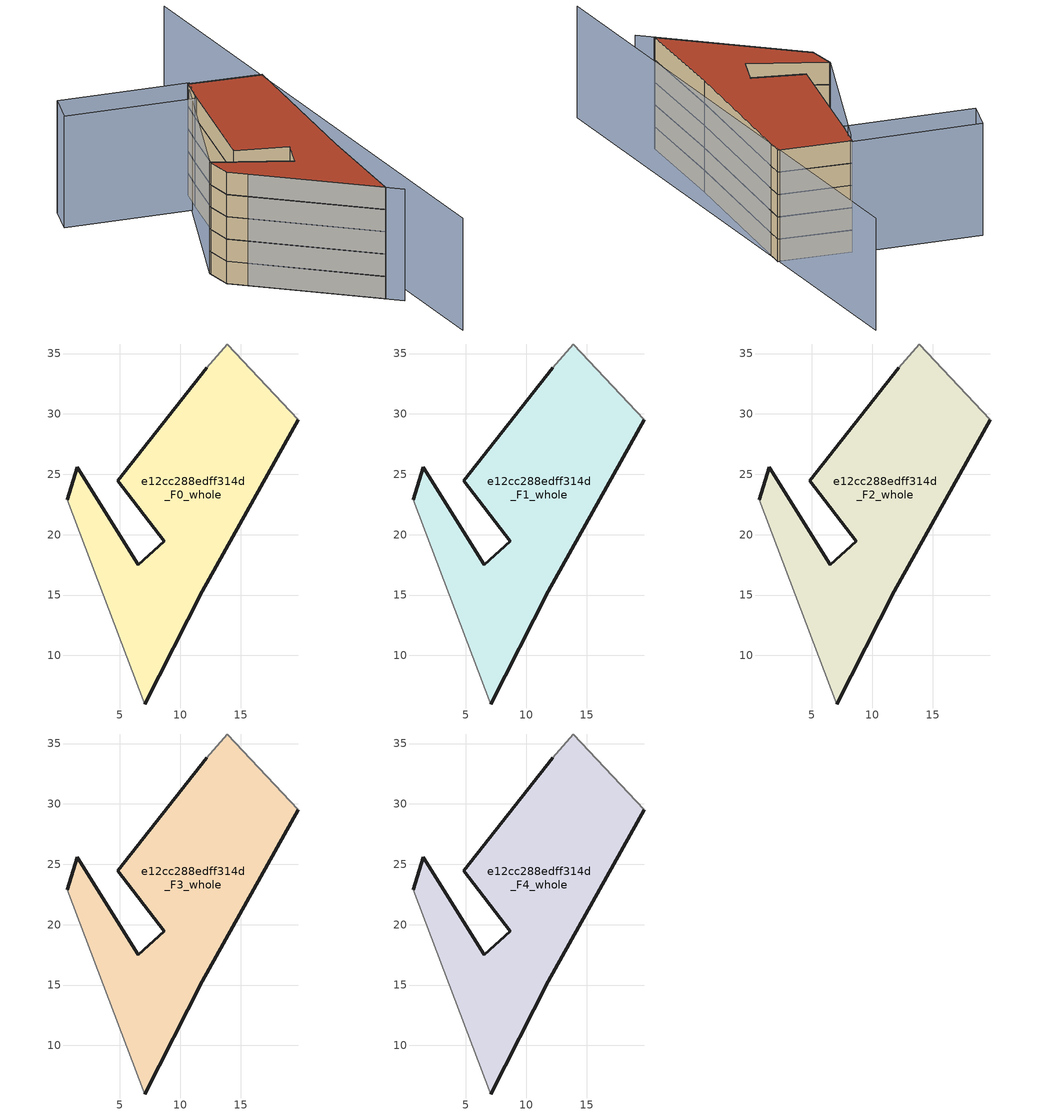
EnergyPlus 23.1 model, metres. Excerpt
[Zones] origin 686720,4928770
e12cc288edff314d_F0_whole
 floor ground (EU_floor_Construction): 11.84,15.32 19.77,29.52 13.89,35.79 12.21,33.82 4.82,24.45 8.67,19.44 6.54,17.51 1.46,25.57 0.64,22.9 7.06,5.98 z0
 wall outside (EU_wall_Construction): 19.77,29.52 11.84,15.32 7.06,5.98 / 0.64,22.9 1.46,25.57 6.54,17.51 8.67,19.44 4.82,24.45 12.21,33.82 z0:3
 wall adiabatic (EU_wall_Construction): 12.21,33.82 13.89,35.79 19.77,29.52 / 7.06,5.98 0.64,22.9 z0:3
e12cc288edff314d_F1_whole
 floor to e12cc288edff314d_F0_whole (EU_floor_Construction): 11.84,15.32 19.77,29.52 13.88,35.79 12.21,33.82 4.82,24.45 8.67,19.44 6.54,17.51 1.46,25.57 0.64,22.9 7.06,5.98 z3
 wall outside (EU_wall_Construction): 19.77,29.52 11.84,15.32 7.06,5.98 / 0.64,22.9 1.46,25.57 6.54,17.51 8.67,19.44 4.82,24.45 12.21,33.82 z3:6
 wall adiabatic (EU_wall_Construction): 12.21,33.82 13.89,35.79 19.77,29.52 / 7.06,5.98 0.64,22.9 z3:6
e12cc288edff314d_F2_whole
 floor to e12cc288edff314d_F1_whole (EU_floor_Construction): 11.84,15.32 19.77,29.52 13.88,35.79 12.21,33.82 4.82,24.45 8.67,19.44 6.54,17.51 1.46,25.57 0.64,22.9 7.06,5.98 z6
 wall outside (EU_wall_Construction): 19.77,29.52 11.84,15.32 7.06,5.98 / 0.64,22.9 1.46,25.57 6.54,17.51 8.67,19.44 4.82,24.45 12.21,33.82 z6:9
 wall adiabatic (EU_wall_Construction): 12.21,33.82 13.89,35.79 19.77,29.52 / 7.06,5.98 0.64,22.9 z6:9
e12cc288edff314d_F3_whole
 floor to e12cc288edff314d_F2_whole (EU_floor_Construction): 11.84,15.32 19.77,29.52 13.88,35.79 12.21,33.82 4.82,24.45 8.67,19.44 6.54,17.51 1.46,25.57 0.64,22.9 7.06,5.98 z9
 wall outside (EU_wall_Construction): 19.77,29.52 11.84,15.32 7.06,5.98 / 0.64,22.9 1.46,25.57 6.54,17.51 8.67,19.44 4.82,24.45 12.21,33.82 z9:12
 wall adiabatic (EU_wall_Construction): 12.21,33.82 13.89,35.79 19.77,29.52 / 7.06,5.98 0.64,22.9 z9:12
e12cc288edff314d_F4_whole
 floor to e12cc288edff314d_F3_whole (EU_floor_Construction): 11.84,15.32 19.77,29.52 13.88,35.79 12.21,33.82 4.82,24.45 8.67,19.44 6.54,17.51 1.46,25.57 0.64,22.9 7.06,5.98 z12
 wall outside (EU_wall_Construction): 19.77,29.52 11.84,15.32 7.06,5.98 / 0.64,22.9 1.46,25.57 6.54,17.51 8.67,19.44 4.82,24.45 12.21,33.82 z12:15
 wall adiabatic (EU_wall_Construction): 12.21,33.82 13.89,35.79 19.77,29.52 / 7.06,5.98 0.64,22.9 z12:15
 roof outside (EU_roof_Construction): 13.89,35.79 19.77,29.52 11.84,15.32 7.06,5.98 0.64,22.9 1.46,25.57 6.54,17.51 8.67,19.44 4.82,24.45 12.21,33.82 z15
shading: 0.64,22.9 7.83,3.96 / 6,-4.65 26.11,46.04 / 12.96,35 1.46,25.57 / 1.16,44.35 3.45,46.6 / 3.45,46.6 14.14,35.72 / 14.14,35.72 11.86,33.47 / 11.86,33.47 1.16,44.35 z0:15
[Building]
EU S2 Campaign: North Axis=0; Terrain=City; Solar Distribution=FullExterior
[Site:Location]
Bologna: Latitude=44.5; Longitude=11.25; Time Zone=1; Elevation=37
[SizingPeriod:WeatherFileDays]
AnnualSizingPeriod: Begin Month=1; Begin Day of Month=1; End Month=12; End Day of Month=31; Day of Week for Start Day=Monday; Use Weather File Daylight Saving Period=No; Use Weather File Rain and Snow Indicators=No
[MATERIAL]
EU_InternalMass_Material: Roughness=MediumRough; Thickness=0.1; Conductivity=1; Density=1800; Specific Heat=900; Thermal Absorptance=0.9; Solar Absorptance=0.7; Visible Absorptance=0.7
[MATERIAL:NOMASS] Roughness=MediumRough; Thermal Absorptance=0.9; Solar Absorptance=0.7; Visible Absorptance=0.7
Name | Thermal Resistance
EU_wall_NoMass | 0.905828
EU_roof_NoMass | 0.37593
EU_floor_NoMass | 0.67114
[CONSTRUCTION]
EU_wall_Construction: EU_wall_NoMass
EU_roof_Construction: EU_roof_NoMass
EU_floor_Construction: EU_floor_NoMass
EU_InternalMass_Construction: EU_InternalMass_Material
[ZONE] Type=1; Multiplier=1; Ceiling Height=autocalculate; Floor Area=autocalculate; Part of Total Floor Area=Yes
Name | Volume
e12cc288edff314d_F0_whole | 685.574
e12cc288edff314d_F1_whole; e12cc288edff314d_F2_whole; e12cc288edff314d_F3_whole; e12cc288edff314d_F4_whole | 685.571
[INTERNALMASS] Construction=EU_InternalMass_Construction; Surface Area=228.524
Name | Zone or ZoneList
e12cc288edff314d_F0_whole_EU_InternalMass | e12cc288edff314d_F0_whole
e12cc288edff314d_F1_whole_EU_InternalMass | e12cc288edff314d_F1_whole
e12cc288edff314d_F2_whole_EU_InternalMass | e12cc288edff314d_F2_whole
e12cc288edff314d_F3_whole_EU_InternalMass | e12cc288edff314d_F3_whole
e12cc288edff314d_F4_whole_EU_InternalMass | e12cc288edff314d_F4_whole
[OTHEREQUIPMENT] Fuel Type=Electricity; Design Level Calculation Method=Watts/Area; Power per Zone Floor Area=1; Fraction Latent=0; Fraction Radiant=0; Fraction Lost=0; Carbon Dioxide Generation Rate=0; EndUse Subcategory=EU_Step8_InternalGains
Name | Zone or ZoneList or Space or SpaceList | Schedule
EU_Step8_InternalGain_e12cc288edff314d_F0_whole_f000 | e12cc288edff314d_F0_whole | EU_Step8_GainSchedule_e12cc288edff314d_F0_whole_f000
EU_Step8_InternalGain_e12cc288edff314d_F1_whole_f000 | e12cc288edff314d_F1_whole | EU_Step8_GainSchedule_e12cc288edff314d_F1_whole_f000
EU_Step8_InternalGain_e12cc288edff314d_F2_whole_f000 | e12cc288edff314d_F2_whole | EU_Step8_GainSchedule_e12cc288edff314d_F2_whole_f000
EU_Step8_InternalGain_e12cc288edff314d_F3_whole_f000 | e12cc288edff314d_F3_whole | EU_Step8_GainSchedule_e12cc288edff314d_F3_whole_f000
EU_Step8_InternalGain_e12cc288edff314d_F4_whole_f000 | e12cc288edff314d_F4_whole | EU_Step8_GainSchedule_e12cc288edff314d_F4_whole_f000
[ZONEVENTILATION:DESIGNFLOWRATE] Schedule=EU_AlwaysOn; Design Flow Rate Calculation Method=AirChanges/Hour; Air Changes per Hour=0.73129; Ventilation Type=Natural; Fan Pressure Rise=0; Fan Total Efficiency=1; Constant Term Coefficient=1; Temperature Term Coefficient=0; Velocity Term Coefficient=0; Velocity Squared Term Coefficient=0; Minimum Indoor Temperature=-100; Maximum Indoor Temperature=100; Delta Temperature=-100; Minimum Outdoor Temperature=-100; Maximum Outdoor Temperature=100; Maximum Wind Speed=40
Name | Zone or ZoneList or Space or SpaceList
EU_ConstantAir_e12cc288edff314d_F0_whole | e12cc288edff314d_F0_whole
EU_ConstantAir_e12cc288edff314d_F1_whole | e12cc288edff314d_F1_whole
EU_ConstantAir_e12cc288edff314d_F2_whole | e12cc288edff314d_F2_whole
EU_ConstantAir_e12cc288edff314d_F3_whole | e12cc288edff314d_F3_whole
EU_ConstantAir_e12cc288edff314d_F4_whole | e12cc288edff314d_F4_whole
[HVACTEMPLATE:THERMOSTAT] Constant Heating Setpoint=20; Constant Cooling Setpoint=50
EU_HeatOnly_e12cc288edff314d_F0_whole; EU_HeatOnly_e12cc288edff314d_F1_whole; EU_HeatOnly_e12cc288edff314d_F2_whole; EU_HeatOnly_e12cc288edff314d_F3_whole; EU_HeatOnly_e12cc288edff314d_F4_whole
[HVACTEMPLATE:ZONE:IDEALLOADSAIRSYSTEM] System Availability Schedule=EU_AlwaysOn; Maximum Heating Supply Air Temperature=50; Minimum Cooling Supply Air Temperature=13; Maximum Heating Supply Air Humidity Ratio=0.0156; Minimum Cooling Supply Air Humidity Ratio=0.0077; Heating Limit=NoLimit; Cooling Limit=NoLimit; Heating Availability Schedule=EU_AlwaysOn; Cooling Availability Schedule=EU_CoolingOff; Dehumidification Control Type=ConstantSensibleHeatRatio; Cooling Sensible Heat Ratio=0.7; Dehumidification Setpoint=60; Humidification Control Type=None; Humidification Setpoint=30; Outdoor Air Method=None; Outdoor Air Flow Rate per Person=0.00944; Outdoor Air Flow Rate per Zone Floor Area=0; Outdoor Air Flow Rate per Zone=0; Demand Controlled Ventilation Type=None; Outdoor Air Economizer Type=NoEconomizer; Heat Recovery Type=None; Sensible Heat Recovery Effectiveness=0.7; Latent Heat Recovery Effectiveness=0.65
Name | Template Thermostat
e12cc288edff314d_F0_whole | EU_HeatOnly_e12cc288edff314d_F0_whole
e12cc288edff314d_F1_whole | EU_HeatOnly_e12cc288edff314d_F1_whole
e12cc288edff314d_F2_whole | EU_HeatOnly_e12cc288edff314d_F2_whole
e12cc288edff314d_F3_whole | EU_HeatOnly_e12cc288edff314d_F3_whole
e12cc288edff314d_F4_whole | EU_HeatOnly_e12cc288edff314d_F4_whole
[SIZING:ZONE] Zone Cooling Design Supply Air Temperature Input Method=SupplyAirTemperature; Zone Cooling Design Supply Air Temperature=13; Zone Heating Design Supply Air Temperature Input Method=SupplyAirTemperature; Zone Heating Design Supply Air Temperature=50; Zone Cooling Design Supply Air Humidity Ratio=0.008; Zone Heating Design Supply Air Humidity Ratio=0.008; Cooling Design Air Flow Method=DesignDay; Cooling Design Air Flow Rate=0; Cooling Minimum Air Flow per Zone Floor Area=0.000762; Cooling Minimum Air Flow=0; Cooling Minimum Air Flow Fraction=0.2; Heating Design Air Flow Method=DesignDay; Heating Design Air Flow Rate=0; Heating Maximum Air Flow per Zone Floor Area=0.002032; Heating Maximum Air Flow=0.141576; Heating Maximum Air Flow Fraction=0.3; Account for Dedicated Outdoor Air System=No; Dedicated Outdoor Air System Control Strategy=NeutralSupplyAir; Dedicated Outdoor Air Low Setpoint Temperature for Design=autosize; Dedicated Outdoor Air High Setpoint Temperature for Design=autosize; Zone Load Sizing Method=Sensible Load Only No Latent Load; Zone Latent Cooling Design Supply Air Humidity Ratio Input Method=HumidityRatioDifference; Zone Cooling Design Supply Air Humidity Ratio Difference=0.005; Zone Latent Heating Design Supply Air Humidity Ratio Input Method=HumidityRatioDifference; Zone Humidification Design Supply Air Humidity Ratio Difference=0.005
e12cc288edff314d_F0_whole; e12cc288edff314d_F1_whole; e12cc288edff314d_F2_whole; e12cc288edff314d_F3_whole; e12cc288edff314d_F4_whole
[SCHEDULE:CONSTANT]
Name | Hourly Value
EU_AlwaysOn | 1
EU_CoolingOff | 0
[SCHEDULE:FILE] Column Number=1; Rows to Skip at Top=0; Number of Hours of Data=8760; Column Separator=Comma; Interpolate to Timestep=No; Minutes per Item=60; Adjust Schedule for Daylight Savings=Yes
Name | File
EU_Step8_GainSchedule_e12cc288edff314d_F0_whole_f000 | ../../schedules/e12cc288edff314d/e12cc288edff314d_F0_whole_f000_gain.csv
EU_Step8_GainSchedule_e12cc288edff314d_F1_whole_f000 | ../../schedules/e12cc288edff314d/e12cc288edff314d_F1_whole_f000_gain.csv
EU_Step8_GainSchedule_e12cc288edff314d_F2_whole_f000 | ../../schedules/e12cc288edff314d/e12cc288edff314d_F2_whole_f000_gain.csv
EU_Step8_GainSchedule_e12cc288edff314d_F3_whole_f000 | ../../schedules/e12cc288edff314d/e12cc288edff314d_F3_whole_f000_gain.csv
EU_Step8_GainSchedule_e12cc288edff314d_F4_whole_f000 | ../../schedules/e12cc288edff314d/e12cc288edff314d_F4_whole_f000_gain.csv
